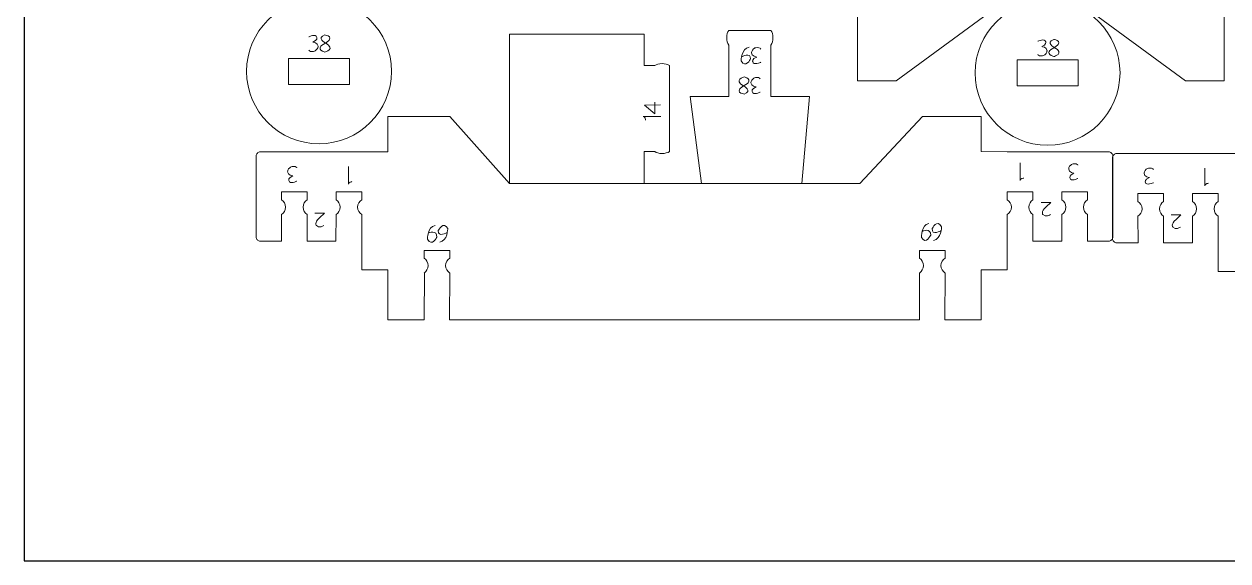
# Model space of a CAD drawing. Header units: centimetres. Extents: x -25 to 25, y -32.5 to 32.5.
# Drawn here: x -25 to -10.72, y -32.5 to -26.13 of the extents above; entities that cross this region are included whole.
import ezdxf

# ---------------------------------------------------------------- set-up
doc = ezdxf.new("R2010")
doc.units = ezdxf.units.CM
doc.header["$MEASUREMENT"] = 0
doc.layers.add('Capa 1', color=7, linetype='Continuous')

msp = doc.modelspace()

# ---------------------------------------------------------------- linework, layer by layer
at = {"layer": 'Capa 1', "color": 254}
msp.add_lwpolyline([(-25, -32.5), (25, -32.5), (25, 32.5), (-25, 32.5), (-25, -32.5)], close=True, dxfattribs=at)
at = {"layer": 'Capa 1', "color": 250, "lineweight": 20}
msp.add_ellipse((-12.85753, -26.70579), major_axis=(0, 0.85927), ratio=1, dxfattribs=at)
for points, knots in [([(-12.93776, -25.53938), (-12.93776, -25.53938), (-14.65394, -26.79951), (-14.65394, -26.79951), (-14.65394, -26.79951), (-14.65394, -26.79951), (-15.11385, -26.80026), (-15.11385, -26.80026), (-15.11385, -26.80026), (-15.11385, -26.80026), (-15.11385, -24.92117), (-15.11385, -24.92117), (-15.11385, -24.92117), (-15.11385, -24.92117), (-15.85101, -24.92117), (-15.85101, -24.92117), (-15.85101, -24.92117), (-15.85101, -24.92117), (-15.85101, -23.51937), (-15.85101, -23.51937), (-15.85101, -23.51937), (-15.85101, -23.51937), (-15.41408, -23.51886), (-15.41408, -23.51886), (-15.41408, -23.51886), (-15.41408, -23.51886), (-15.41408, -24.09512), (-15.41408, -24.09512), (-15.41408, -24.09512), (-15.41408, -24.09512), (-15.11385, -24.09512), (-15.11385, -24.09512), (-15.11385, -24.09512), (-15.11385, -24.09512), (-15.11385, -14.48245), (-15.11385, -14.48245), (-15.11385, -14.48245), (-15.11385, -14.48245), (-15.85581, -14.48334), (-15.85581, -14.48334), (-15.85581, -14.48334), (-15.85581, -14.48334), (-15.85745, -13.09137), (-15.85745, -13.09137), (-15.85745, -13.09137), (-15.85745, -13.09137), (-15.41408, -13.09087), (-15.41408, -13.09087), (-15.41408, -13.09087), (-15.41408, -13.09087), (-15.41408, -13.69333), (-15.41408, -13.69333), (-15.41408, -13.69333), (-15.41408, -13.69333), (-15.11385, -13.69333), (-15.11385, -13.69333), (-15.11385, -13.69333), (-15.11385, -13.69333), (-15.11391, -4.35963), (-15.11391, -4.35963), (-15.11391, -4.35963), (-15.11391, -4.35963), (-15.85101, -4.36051), (-15.85101, -4.36051), (-15.85101, -4.36051), (-15.85101, -4.36051), (-15.85101, -2.93642), (-15.85101, -2.93642), (-15.85101, -2.93642), (-15.85101, -2.93642), (-15.41408, -2.93593), (-15.41408, -2.93593)], [0, 0, 0, 0, 0.05263158, 0.05263158, 0.05263158, 0.05263158, 0.10526316, 0.10526316, 0.10526316, 0.10526316, 0.15789474, 0.15789474, 0.15789474, 0.15789474, 0.21052632, 0.21052632, 0.21052632, 0.21052632, 0.26315789, 0.26315789, 0.26315789, 0.26315789, 0.31578947, 0.31578947, 0.31578947, 0.31578947, 0.36842105, 0.36842105, 0.36842105, 0.36842105, 0.42105263, 0.42105263, 0.42105263, 0.42105263, 0.47368421, 0.47368421, 0.47368421, 0.47368421, 0.52631579, 0.52631579, 0.52631579, 0.52631579, 0.57894737, 0.57894737, 0.57894737, 0.57894737, 0.63157895, 0.63157895, 0.63157895, 0.63157895, 0.68421053, 0.68421053, 0.68421053, 0.68421053, 0.73684211, 0.73684211, 0.73684211, 0.73684211, 0.78947368, 0.78947368, 0.78947368, 0.78947368, 0.84210526, 0.84210526, 0.84210526, 0.84210526, 0.89473684, 0.89473684, 0.89473684, 0.89473684, 1, 1, 1, 1]), ([(-10.76167, -2.93555), (-10.76167, -2.93555), (-11.21533, -2.93501), (-11.21533, -2.93501), (-11.21533, -2.93501), (-11.21533, -2.93501), (-12.93776, -4.34878), (-12.93776, -4.34878), (-12.93776, -4.34878), (-12.93776, -4.34878), (-12.93776, -25.53938), (-12.93776, -25.53938), (-12.93776, -25.53938), (-12.93776, -25.53938), (-11.22158, -26.79951), (-11.22158, -26.79951), (-11.22158, -26.79951), (-11.22158, -26.79951), (-10.76167, -26.80026), (-10.76167, -26.80026), (-10.76167, -26.80026), (-10.76167, -26.80026), (-10.76167, -24.92117), (-10.76167, -24.92117), (-10.76167, -24.92117), (-10.76167, -24.92117), (-10.02451, -24.92117), (-10.02451, -24.92117), (-10.02451, -24.92117), (-10.02451, -24.92117), (-10.02451, -23.51937), (-10.02451, -23.51937), (-10.02451, -23.51937), (-10.02451, -23.51937), (-10.46144, -23.51886), (-10.46144, -23.51886), (-10.46144, -23.51886), (-10.46144, -23.51886), (-10.46144, -24.09512), (-10.46144, -24.09512), (-10.46144, -24.09512), (-10.46144, -24.09512), (-10.76167, -24.09512), (-10.76167, -24.09512), (-10.76167, -24.09512), (-10.76167, -24.09512), (-10.76167, -14.48245), (-10.76167, -14.48245), (-10.76167, -14.48245), (-10.76167, -14.48245), (-10.01971, -14.48334), (-10.01971, -14.48334), (-10.01971, -14.48334), (-10.01971, -14.48334), (-10.01807, -13.09137), (-10.01807, -13.09137), (-10.01807, -13.09137), (-10.01807, -13.09137), (-10.46144, -13.09087), (-10.46144, -13.09087), (-10.46144, -13.09087), (-10.46144, -13.09087), (-10.46144, -13.69333), (-10.46144, -13.69333), (-10.46144, -13.69333), (-10.46144, -13.69333), (-10.76167, -13.69333), (-10.76167, -13.69333), (-10.76167, -13.69333), (-10.76167, -13.69333), (-10.76161, -4.35963), (-10.76161, -4.35963), (-10.76161, -4.35963), (-10.76161, -4.35963), (-10.02451, -4.36051), (-10.02451, -4.36051), (-10.02451, -4.36051), (-10.02451, -4.36051), (-10.02451, -2.93642), (-10.02451, -2.93642), (-10.02451, -2.93642), (-10.02451, -2.93642), (-10.46144, -2.93593), (-10.46144, -2.93593)], [0, 0, 0, 0, 0.04545455, 0.04545455, 0.04545455, 0.04545455, 0.09090909, 0.09090909, 0.09090909, 0.09090909, 0.13636364, 0.13636364, 0.13636364, 0.13636364, 0.18181818, 0.18181818, 0.18181818, 0.18181818, 0.22727273, 0.22727273, 0.22727273, 0.22727273, 0.27272727, 0.27272727, 0.27272727, 0.27272727, 0.31818182, 0.31818182, 0.31818182, 0.31818182, 0.36363636, 0.36363636, 0.36363636, 0.36363636, 0.40909091, 0.40909091, 0.40909091, 0.40909091, 0.45454545, 0.45454545, 0.45454545, 0.45454545, 0.5, 0.5, 0.5, 0.5, 0.54545455, 0.54545455, 0.54545455, 0.54545455, 0.59090909, 0.59090909, 0.59090909, 0.59090909, 0.63636364, 0.63636364, 0.63636364, 0.63636364, 0.68181818, 0.68181818, 0.68181818, 0.68181818, 0.72727273, 0.72727273, 0.72727273, 0.72727273, 0.77272727, 0.77272727, 0.77272727, 0.77272727, 0.81818182, 0.81818182, 0.81818182, 0.81818182, 0.86363636, 0.86363636, 0.86363636, 0.86363636, 0.90909091, 0.90909091, 0.90909091, 0.90909091, 1, 1, 1, 1]), ([(-21.50059, -25.82886), (-21.02603, -25.82886), (-20.64132, -26.21357), (-20.64132, -26.68813), (-20.64132, -26.68813), (-20.64132, -27.16269), (-21.02603, -27.5474), (-21.50059, -27.5474), (-21.50059, -27.5474), (-21.97515, -27.5474), (-22.35986, -27.16269), (-22.35986, -26.68813), (-22.35986, -26.68813), (-22.35986, -26.21357), (-21.97515, -25.82886), (-21.50059, -25.82886)], [0, 0, 0, 0, 0.2, 0.2, 0.2, 0.2, 0.4, 0.4, 0.4, 0.4, 0.6, 0.6, 0.6, 0.6, 1, 1, 1, 1]), ([(-19.24305, -28.0185), (-19.24305, -28.0185), (-19.24305, -26.24644), (-19.24305, -26.24644), (-19.24305, -26.24644), (-19.24305, -26.24644), (-17.64475, -26.24644), (-17.64475, -26.24644), (-17.64475, -26.24644), (-17.64475, -26.24644), (-17.64475, -26.61854), (-17.64475, -26.61854), (-17.64475, -26.61854), (-17.64475, -26.61854), (-17.51807, -26.61854), (-17.51807, -26.61854)], [0, 0, 0, 0, 0.2, 0.2, 0.2, 0.2, 0.4, 0.4, 0.4, 0.4, 0.6, 0.6, 0.6, 0.6, 1, 1, 1, 1]), ([(-16.64059, -26.37489), (-16.65486, -26.35658), (-16.66431, -26.32457), (-16.66431, -26.28815), (-16.66431, -26.28815), (-16.66431, -26.25173), (-16.65486, -26.21971), (-16.64059, -26.2014)], [0, 0, 0, 0, 0.33333333, 0.33333333, 0.33333333, 0.33333333, 1, 1, 1, 1]), ([(-16.13935, -26.37489), (-16.12508, -26.35658), (-16.11563, -26.32457), (-16.11563, -26.28815), (-16.11563, -26.28815), (-16.11563, -26.25173), (-16.12508, -26.21971), (-16.13935, -26.2014)], [0, 0, 0, 0, 0.33333333, 0.33333333, 0.33333333, 0.33333333, 1, 1, 1, 1]), ([(-16.96306, -28.0185), (-16.96306, -28.0185), (-17.09933, -26.98527), (-17.09933, -26.98527), (-17.09933, -26.98527), (-17.09933, -26.98527), (-16.64059, -26.98527), (-16.64059, -26.98527), (-16.64059, -26.98527), (-16.64059, -26.98527), (-16.64059, -26.37489), (-16.64059, -26.37489)], [0, 0, 0, 0, 0.25, 0.25, 0.25, 0.25, 0.5, 0.5, 0.5, 0.5, 1, 1, 1, 1]), ([(-16.13935, -26.37489), (-16.13935, -26.37489), (-16.13935, -26.98527), (-16.13935, -26.98527), (-16.13935, -26.98527), (-16.13935, -26.98527), (-15.68065, -26.98527), (-15.68065, -26.98527), (-15.68065, -26.98527), (-15.68065, -26.98527), (-15.77412, -28.0185), (-15.77412, -28.0185)], [0, 0, 0, 0, 0.25, 0.25, 0.25, 0.25, 0.5, 0.5, 0.5, 0.5, 1, 1, 1, 1]), ([(-21.86149, -26.84313), (-21.86149, -26.84313), (-21.1397, -26.84313), (-21.1397, -26.84313), (-21.1397, -26.84313), (-21.1397, -26.84313), (-21.1397, -26.53313), (-21.1397, -26.53313), (-21.1397, -26.53313), (-21.1397, -26.53313), (-21.86149, -26.53313), (-21.86149, -26.53313), (-21.86149, -26.53313), (-21.86149, -26.53313), (-21.86149, -26.84313), (-21.86149, -26.84313)], [0, 0, 0, 0, 0.2, 0.2, 0.2, 0.2, 0.4, 0.4, 0.4, 0.4, 0.6, 0.6, 0.6, 0.6, 1, 1, 1, 1]), ([(-13.21843, -26.86079), (-13.21843, -26.86079), (-12.49663, -26.86079), (-12.49663, -26.86079), (-12.49663, -26.86079), (-12.49663, -26.86079), (-12.49663, -26.55079), (-12.49663, -26.55079), (-12.49663, -26.55079), (-12.49663, -26.55079), (-13.21843, -26.55079), (-13.21843, -26.55079), (-13.21843, -26.55079), (-13.21843, -26.55079), (-13.21843, -26.86079), (-13.21843, -26.86079)], [0, 0, 0, 0, 0.2, 0.2, 0.2, 0.2, 0.4, 0.4, 0.4, 0.4, 0.6, 0.6, 0.6, 0.6, 1, 1, 1, 1]), ([(-17.34456, -26.61854), (-17.36287, -26.60427), (-17.39488, -26.59482), (-17.4313, -26.59482), (-17.4313, -26.59482), (-17.46772, -26.59482), (-17.49974, -26.60427), (-17.51805, -26.61854)], [0, 0, 0, 0, 0.33333333, 0.33333333, 0.33333333, 0.33333333, 1, 1, 1, 1]), ([(-21.94576, -28.38844), (-21.94576, -28.38844), (-21.94446, -28.70438), (-21.94446, -28.70438), (-21.94446, -28.70438), (-21.94446, -28.70438), (-22.19699, -28.70438), (-22.19699, -28.70438), (-22.19699, -28.70438), (-22.2104, -28.70438), (-22.22323, -28.69905), (-22.23271, -28.68961), (-22.23271, -28.68961), (-22.24218, -28.68018), (-22.24749, -28.66724), (-22.24751, -28.65386), (-22.24751, -28.65386), (-22.24751, -28.65386), (-22.24751, -27.69425), (-22.24751, -27.69425), (-22.24751, -27.69425), (-22.24751, -27.68085), (-22.24214, -27.66798), (-22.23275, -27.65854), (-22.23275, -27.65854), (-22.22335, -27.6491), (-22.2104, -27.64373), (-22.19699, -27.64373), (-22.19699, -27.64373), (-22.19699, -27.64373), (-20.68352, -27.64373), (-20.68352, -27.64373), (-20.68352, -27.64373), (-20.68352, -27.64373), (-20.68352, -27.2254), (-20.68352, -27.2254)], [0, 0, 0, 0, 0.1, 0.1, 0.1, 0.1, 0.2, 0.2, 0.2, 0.2, 0.3, 0.3, 0.3, 0.3, 0.4, 0.4, 0.4, 0.4, 0.5, 0.5, 0.5, 0.5, 0.6, 0.6, 0.6, 0.6, 0.7, 0.7, 0.7, 0.7, 0.8, 0.8, 0.8, 0.8, 1, 1, 1, 1]), ([(-13.64704, -27.63991), (-13.64704, -27.63991), (-13.64704, -27.2254), (-13.64704, -27.2254), (-13.64704, -27.2254), (-13.64704, -27.2254), (-14.34224, -27.2254), (-14.34224, -27.2254), (-14.34224, -27.2254), (-14.34224, -27.2254), (-15.08479, -28.0185), (-15.08479, -28.0185), (-15.08479, -28.0185), (-15.08479, -28.0185), (-19.24305, -28.0185), (-19.24305, -28.0185), (-19.24305, -28.0185), (-19.24305, -28.0185), (-19.95034, -27.2254), (-19.95034, -27.2254), (-19.95034, -27.2254), (-19.95034, -27.2254), (-20.68352, -27.2254), (-20.68352, -27.2254)], [0, 0, 0, 0, 0.14285714, 0.14285714, 0.14285714, 0.14285714, 0.28571429, 0.28571429, 0.28571429, 0.28571429, 0.42857143, 0.42857143, 0.42857143, 0.42857143, 0.57142857, 0.57142857, 0.57142857, 0.57142857, 0.71428571, 0.71428571, 0.71428571, 0.71428571, 1, 1, 1, 1]), ([(-11.78515, -28.40779), (-11.78515, -28.40779), (-11.78385, -28.72373), (-11.78385, -28.72373), (-11.78385, -28.72373), (-11.78385, -28.72373), (-12.03638, -28.72373), (-12.03638, -28.72373), (-12.03638, -28.72373), (-12.04979, -28.72373), (-12.06262, -28.7184), (-12.0721, -28.70896), (-12.0721, -28.70896), (-12.08157, -28.69953), (-12.08688, -28.68659), (-12.0869, -28.67321), (-12.0869, -28.67321), (-12.0869, -28.67321), (-12.0869, -27.7136), (-12.0869, -27.7136), (-12.0869, -27.7136), (-12.0869, -27.7002), (-12.08153, -27.68733), (-12.07214, -27.67789), (-12.07214, -27.67789), (-12.06274, -27.66845), (-12.04979, -27.66308), (-12.03638, -27.66308), (-12.03638, -27.66308), (-12.03638, -27.66308), (-10.52291, -27.66308), (-10.52291, -27.66308), (-10.52291, -27.66308), (-10.52291, -27.66308), (-10.52291, -27.24475), (-10.52291, -27.24475)], [0, 0, 0, 0, 0.1, 0.1, 0.1, 0.1, 0.2, 0.2, 0.2, 0.2, 0.3, 0.3, 0.3, 0.3, 0.4, 0.4, 0.4, 0.4, 0.5, 0.5, 0.5, 0.5, 0.6, 0.6, 0.6, 0.6, 0.7, 0.7, 0.7, 0.7, 0.8, 0.8, 0.8, 0.8, 1, 1, 1, 1]), ([(-17.51807, -27.63954), (-17.51807, -27.63954), (-17.64475, -27.63954), (-17.64475, -27.63954), (-17.64475, -27.63954), (-17.64475, -27.63954), (-17.64475, -28.0185), (-17.64475, -28.0185)], [0, 0, 0, 0, 0.33333333, 0.33333333, 0.33333333, 0.33333333, 1, 1, 1, 1]), ([(-17.34456, -27.63954), (-17.36287, -27.65381), (-17.39488, -27.66326), (-17.4313, -27.66326), (-17.4313, -27.66326), (-17.46772, -27.66326), (-17.49974, -27.65381), (-17.51805, -27.63954)], [0, 0, 0, 0, 0.33333333, 0.33333333, 0.33333333, 0.33333333, 1, 1, 1, 1]), ([(-12.3848, -28.38844), (-12.3848, -28.38844), (-12.38609, -28.70438), (-12.38609, -28.70438), (-12.38609, -28.70438), (-12.38609, -28.70438), (-12.13356, -28.70438), (-12.13356, -28.70438), (-12.13356, -28.70438), (-12.12016, -28.70438), (-12.10732, -28.69905), (-12.09785, -28.68961), (-12.09785, -28.68961), (-12.08838, -28.68018), (-12.08306, -28.66724), (-12.08304, -28.65386), (-12.08304, -28.65386), (-12.08304, -28.65386), (-12.08304, -27.69425), (-12.08304, -27.69425), (-12.08304, -27.69425), (-12.08304, -27.68085), (-12.08842, -27.66798), (-12.09781, -27.65854), (-12.09781, -27.65854), (-12.1072, -27.6491), (-12.12016, -27.64373), (-12.13356, -27.64373), (-12.13356, -27.64373), (-12.13356, -27.64373), (-13.33567, -27.64373), (-13.33567, -27.64373), (-13.33567, -27.64373), (-13.33567, -27.64373), (-13.64704, -27.63991), (-13.64704, -27.63991)], [0, 0, 0, 0, 0.1, 0.1, 0.1, 0.1, 0.2, 0.2, 0.2, 0.2, 0.3, 0.3, 0.3, 0.3, 0.4, 0.4, 0.4, 0.4, 0.5, 0.5, 0.5, 0.5, 0.6, 0.6, 0.6, 0.6, 0.7, 0.7, 0.7, 0.7, 0.8, 0.8, 0.8, 0.8, 1, 1, 1, 1]), ([(-21.6414, -28.21218), (-21.6414, -28.21218), (-21.64129, -28.11967), (-21.64129, -28.11967), (-21.64129, -28.11967), (-21.64129, -28.11967), (-21.94576, -28.11967), (-21.94576, -28.11967), (-21.94576, -28.11967), (-21.94576, -28.11967), (-21.94576, -28.21221), (-21.94576, -28.21221)], [0, 0, 0, 0, 0.25, 0.25, 0.25, 0.25, 0.5, 0.5, 0.5, 0.5, 1, 1, 1, 1]), ([(-20.995, -28.21218), (-20.995, -28.21218), (-20.99489, -28.11967), (-20.99489, -28.11967), (-20.99489, -28.11967), (-20.99489, -28.11967), (-21.29936, -28.11967), (-21.29936, -28.11967), (-21.29936, -28.11967), (-21.29936, -28.11967), (-21.29936, -28.21221), (-21.29936, -28.21221)], [0, 0, 0, 0, 0.25, 0.25, 0.25, 0.25, 0.5, 0.5, 0.5, 0.5, 1, 1, 1, 1]), ([(-13.33556, -28.21218), (-13.33556, -28.21218), (-13.33567, -28.11967), (-13.33567, -28.11967), (-13.33567, -28.11967), (-13.33567, -28.11967), (-13.0312, -28.11967), (-13.0312, -28.11967), (-13.0312, -28.11967), (-13.0312, -28.11967), (-13.0312, -28.21221), (-13.0312, -28.21221)], [0, 0, 0, 0, 0.25, 0.25, 0.25, 0.25, 0.5, 0.5, 0.5, 0.5, 1, 1, 1, 1]), ([(-12.68915, -28.21218), (-12.68915, -28.21218), (-12.68927, -28.11967), (-12.68927, -28.11967), (-12.68927, -28.11967), (-12.68927, -28.11967), (-12.3848, -28.11967), (-12.3848, -28.11967), (-12.3848, -28.11967), (-12.3848, -28.11967), (-12.3848, -28.21221), (-12.3848, -28.21221)], [0, 0, 0, 0, 0.25, 0.25, 0.25, 0.25, 0.5, 0.5, 0.5, 0.5, 1, 1, 1, 1]), ([(-21.94576, -28.38844), (-21.91677, -28.36983), (-21.89756, -28.3373), (-21.89756, -28.30031), (-21.89756, -28.30031), (-21.89756, -28.26331), (-21.91677, -28.23079), (-21.94576, -28.21218)], [0, 0, 0, 0, 0.33333333, 0.33333333, 0.33333333, 0.33333333, 1, 1, 1, 1]), ([(-21.6414, -28.38844), (-21.67039, -28.36983), (-21.6896, -28.3373), (-21.6896, -28.30031), (-21.6896, -28.30031), (-21.6896, -28.26331), (-21.67039, -28.23079), (-21.6414, -28.21218)], [0, 0, 0, 0, 0.33333333, 0.33333333, 0.33333333, 0.33333333, 1, 1, 1, 1]), ([(-21.29936, -28.38844), (-21.27037, -28.36983), (-21.25116, -28.3373), (-21.25116, -28.30031), (-21.25116, -28.30031), (-21.25116, -28.26331), (-21.27037, -28.23079), (-21.29936, -28.21218)], [0, 0, 0, 0, 0.33333333, 0.33333333, 0.33333333, 0.33333333, 1, 1, 1, 1]), ([(-20.995, -28.38844), (-21.02399, -28.36983), (-21.0432, -28.3373), (-21.0432, -28.30031), (-21.0432, -28.30031), (-21.0432, -28.26331), (-21.02399, -28.23079), (-20.995, -28.21218)], [0, 0, 0, 0, 0.33333333, 0.33333333, 0.33333333, 0.33333333, 1, 1, 1, 1]), ([(-13.33556, -28.38844), (-13.30657, -28.36983), (-13.28736, -28.3373), (-13.28736, -28.30031), (-13.28736, -28.30031), (-13.28736, -28.26331), (-13.30657, -28.23079), (-13.33556, -28.21218)], [0, 0, 0, 0, 0.33333333, 0.33333333, 0.33333333, 0.33333333, 1, 1, 1, 1]), ([(-13.0312, -28.38844), (-13.06019, -28.36983), (-13.0794, -28.3373), (-13.0794, -28.30031), (-13.0794, -28.30031), (-13.0794, -28.26331), (-13.06019, -28.23079), (-13.0312, -28.21218)], [0, 0, 0, 0, 0.33333333, 0.33333333, 0.33333333, 0.33333333, 1, 1, 1, 1]), ([(-12.68915, -28.38844), (-12.66017, -28.36983), (-12.64096, -28.3373), (-12.64096, -28.30031), (-12.64096, -28.30031), (-12.64096, -28.26331), (-12.66017, -28.23079), (-12.68915, -28.21218)], [0, 0, 0, 0, 0.33333333, 0.33333333, 0.33333333, 0.33333333, 1, 1, 1, 1]), ([(-12.3848, -28.38844), (-12.41379, -28.36983), (-12.433, -28.3373), (-12.433, -28.30031), (-12.433, -28.30031), (-12.433, -28.26331), (-12.41379, -28.23079), (-12.3848, -28.21218)], [0, 0, 0, 0, 0.33333333, 0.33333333, 0.33333333, 0.33333333, 1, 1, 1, 1]), ([(-11.48079, -28.23153), (-11.48079, -28.23153), (-11.48068, -28.13902), (-11.48068, -28.13902), (-11.48068, -28.13902), (-11.48068, -28.13902), (-11.78515, -28.13902), (-11.78515, -28.13902), (-11.78515, -28.13902), (-11.78515, -28.13902), (-11.78515, -28.23156), (-11.78515, -28.23156)], [0, 0, 0, 0, 0.25, 0.25, 0.25, 0.25, 0.5, 0.5, 0.5, 0.5, 1, 1, 1, 1]), ([(-11.78515, -28.40779), (-11.75616, -28.38918), (-11.73695, -28.35665), (-11.73695, -28.31966), (-11.73695, -28.31966), (-11.73695, -28.28266), (-11.75616, -28.25014), (-11.78515, -28.23153)], [0, 0, 0, 0, 0.33333333, 0.33333333, 0.33333333, 0.33333333, 1, 1, 1, 1]), ([(-11.48079, -28.40779), (-11.50978, -28.38918), (-11.52899, -28.35665), (-11.52899, -28.31966), (-11.52899, -28.31966), (-11.52899, -28.28266), (-11.50978, -28.25014), (-11.48079, -28.23153)], [0, 0, 0, 0, 0.33333333, 0.33333333, 0.33333333, 0.33333333, 1, 1, 1, 1]), ([(-10.83439, -28.23153), (-10.83439, -28.23153), (-10.83428, -28.13902), (-10.83428, -28.13902), (-10.83428, -28.13902), (-10.83428, -28.13902), (-11.13875, -28.13902), (-11.13875, -28.13902), (-11.13875, -28.13902), (-11.13875, -28.13902), (-11.13875, -28.23156), (-11.13875, -28.23156)], [0, 0, 0, 0, 0.25, 0.25, 0.25, 0.25, 0.5, 0.5, 0.5, 0.5, 1, 1, 1, 1]), ([(-11.13875, -28.40779), (-11.10976, -28.38918), (-11.09055, -28.35665), (-11.09055, -28.31966), (-11.09055, -28.31966), (-11.09055, -28.28266), (-11.10976, -28.25014), (-11.13875, -28.23153)], [0, 0, 0, 0, 0.33333333, 0.33333333, 0.33333333, 0.33333333, 1, 1, 1, 1]), ([(-10.83439, -28.40779), (-10.86338, -28.38918), (-10.88259, -28.35665), (-10.88259, -28.31966), (-10.88259, -28.31966), (-10.88259, -28.28266), (-10.86338, -28.25014), (-10.83439, -28.23153)], [0, 0, 0, 0, 0.33333333, 0.33333333, 0.33333333, 0.33333333, 1, 1, 1, 1]), ([(-21.29936, -28.38844), (-21.29936, -28.38844), (-21.29957, -28.70438), (-21.29957, -28.70438), (-21.29957, -28.70438), (-21.29957, -28.70438), (-21.6414, -28.70438), (-21.6414, -28.70438), (-21.6414, -28.70438), (-21.6414, -28.70438), (-21.6414, -28.38844), (-21.6414, -28.38844)], [0, 0, 0, 0, 0.25, 0.25, 0.25, 0.25, 0.5, 0.5, 0.5, 0.5, 1, 1, 1, 1]), ([(-20.68352, -29.63677), (-20.68352, -29.63677), (-20.68352, -29.04473), (-20.68352, -29.04473), (-20.68352, -29.04473), (-20.68352, -29.04473), (-20.99489, -29.04473), (-20.99489, -29.04473), (-20.99489, -29.04473), (-20.99489, -29.04473), (-20.995, -28.38844), (-20.995, -28.38844)], [0, 0, 0, 0, 0.25, 0.25, 0.25, 0.25, 0.5, 0.5, 0.5, 0.5, 1, 1, 1, 1]), ([(-13.03119, -28.38844), (-13.03119, -28.38844), (-13.03098, -28.70438), (-13.03098, -28.70438), (-13.03098, -28.70438), (-13.03098, -28.70438), (-12.68915, -28.70438), (-12.68915, -28.70438), (-12.68915, -28.70438), (-12.68915, -28.70438), (-12.68915, -28.38844), (-12.68915, -28.38844)], [0, 0, 0, 0, 0.25, 0.25, 0.25, 0.25, 0.5, 0.5, 0.5, 0.5, 1, 1, 1, 1]), ([(-11.13875, -28.40779), (-11.13875, -28.40779), (-11.13896, -28.72373), (-11.13896, -28.72373), (-11.13896, -28.72373), (-11.13896, -28.72373), (-11.48079, -28.72373), (-11.48079, -28.72373), (-11.48079, -28.72373), (-11.48079, -28.72373), (-11.48079, -28.40779), (-11.48079, -28.40779)], [0, 0, 0, 0, 0.25, 0.25, 0.25, 0.25, 0.5, 0.5, 0.5, 0.5, 1, 1, 1, 1]), ([(-10.52291, -29.65612), (-10.52291, -29.65612), (-10.52291, -29.06408), (-10.52291, -29.06408), (-10.52291, -29.06408), (-10.52291, -29.06408), (-10.83428, -29.06408), (-10.83428, -29.06408), (-10.83428, -29.06408), (-10.83428, -29.06408), (-10.83439, -28.40779), (-10.83439, -28.40779)], [0, 0, 0, 0, 0.25, 0.25, 0.25, 0.25, 0.5, 0.5, 0.5, 0.5, 1, 1, 1, 1]), ([(-19.95066, -28.90553), (-19.95066, -28.90553), (-19.95055, -28.81302), (-19.95055, -28.81302), (-19.95055, -28.81302), (-19.95055, -28.81302), (-20.25501, -28.81302), (-20.25501, -28.81302), (-20.25501, -28.81302), (-20.25501, -28.81302), (-20.25501, -28.90556), (-20.25501, -28.90556)], [0, 0, 0, 0, 0.25, 0.25, 0.25, 0.25, 0.5, 0.5, 0.5, 0.5, 1, 1, 1, 1]), ([(-14.0745, -28.90553), (-14.0745, -28.90553), (-14.07439, -28.81302), (-14.07439, -28.81302), (-14.07439, -28.81302), (-14.07439, -28.81302), (-14.37885, -28.81302), (-14.37885, -28.81302), (-14.37885, -28.81302), (-14.37885, -28.81302), (-14.37885, -28.90556), (-14.37885, -28.90556)], [0, 0, 0, 0, 0.25, 0.25, 0.25, 0.25, 0.5, 0.5, 0.5, 0.5, 1, 1, 1, 1]), ([(-20.25501, -29.08179), (-20.22602, -29.06318), (-20.20681, -29.03066), (-20.20681, -28.99366), (-20.20681, -28.99366), (-20.20681, -28.95666), (-20.22602, -28.92414), (-20.25501, -28.90553)], [0, 0, 0, 0, 0.33333333, 0.33333333, 0.33333333, 0.33333333, 1, 1, 1, 1]), ([(-19.95066, -29.08179), (-19.97965, -29.06318), (-19.99886, -29.03066), (-19.99886, -28.99366), (-19.99886, -28.99366), (-19.99886, -28.95666), (-19.97965, -28.92414), (-19.95066, -28.90553)], [0, 0, 0, 0, 0.33333333, 0.33333333, 0.33333333, 0.33333333, 1, 1, 1, 1]), ([(-14.37885, -29.08179), (-14.34986, -29.06318), (-14.33065, -29.03066), (-14.33065, -28.99366), (-14.33065, -28.99366), (-14.33065, -28.95666), (-14.34986, -28.92414), (-14.37885, -28.90553)], [0, 0, 0, 0, 0.33333333, 0.33333333, 0.33333333, 0.33333333, 1, 1, 1, 1]), ([(-14.0745, -29.08179), (-14.10348, -29.06318), (-14.12269, -29.03066), (-14.12269, -28.99366), (-14.12269, -28.99366), (-14.12269, -28.95666), (-14.10348, -28.92414), (-14.0745, -28.90553)], [0, 0, 0, 0, 0.33333333, 0.33333333, 0.33333333, 0.33333333, 1, 1, 1, 1]), ([(-14.07635, -29.63677), (-14.07635, -29.63677), (-13.64704, -29.63677), (-13.64704, -29.63677), (-13.64704, -29.63677), (-13.64704, -29.63677), (-13.64704, -29.04473), (-13.64704, -29.04473), (-13.64704, -29.04473), (-13.64704, -29.04473), (-13.33567, -29.04473), (-13.33567, -29.04473)], [0, 0, 0, 0, 0.25, 0.25, 0.25, 0.25, 0.5, 0.5, 0.5, 0.5, 1, 1, 1, 1])]:
    msp.add_open_spline(points, degree=3, knots=knots, dxfattribs=at)
at = {"layer": 'Capa 1', "color": 240, "lineweight": 20}
for points, knots in [([(-21.62196, -26.43521), (-21.62196, -26.43521), (-21.61473, -26.45369), (-21.57868, -26.45249), (-21.57868, -26.45249), (-21.55997, -26.45187), (-21.54657, -26.44518), (-21.53685, -26.43753), (-21.53685, -26.43753), (-21.51315, -26.41883), (-21.51193, -26.38979), (-21.51193, -26.38979), (-21.51193, -26.38979), (-21.51315, -26.34808), (-21.57437, -26.34004), (-21.57437, -26.34004), (-21.57437, -26.34004), (-21.51441, -26.31775), (-21.52678, -26.28562), (-21.52678, -26.28562), (-21.52678, -26.28562), (-21.53542, -26.23619), (-21.62196, -26.27818), (-21.62196, -26.27818)], [0, 0, 0, 0, 0.14285714, 0.14285714, 0.14285714, 0.14285714, 0.28571429, 0.28571429, 0.28571429, 0.28571429, 0.42857143, 0.42857143, 0.42857143, 0.42857143, 0.57142857, 0.57142857, 0.57142857, 0.57142857, 0.71428571, 0.71428571, 0.71428571, 0.71428571, 1, 1, 1, 1]), ([(-21.42576, -26.3498), (-21.42576, -26.3498), (-21.53757, -26.29609), (-21.4305, -26.25562), (-21.4305, -26.25562), (-21.4305, -26.25562), (-21.2738, -26.2768), (-21.46981, -26.37947), (-21.46981, -26.37947), (-21.46981, -26.37947), (-21.53347, -26.43484), (-21.43016, -26.45848), (-21.43016, -26.45848), (-21.43016, -26.45848), (-21.29675, -26.42718), (-21.42576, -26.3498)], [0, 0, 0, 0, 0.2, 0.2, 0.2, 0.2, 0.4, 0.4, 0.4, 0.4, 0.6, 0.6, 0.6, 0.6, 1, 1, 1, 1]), ([(-16.48864, -26.51678), (-16.48864, -26.51678), (-16.37397, -26.45199), (-16.38219, -26.54045), (-16.38219, -26.54045), (-16.38219, -26.54045), (-16.44187, -26.66008), (-16.49352, -26.56237), (-16.49352, -26.56237), (-16.49352, -26.56237), (-16.49305, -26.41724), (-16.39845, -26.40099)], [0, 0, 0, 0, 0.25, 0.25, 0.25, 0.25, 0.5, 0.5, 0.5, 0.5, 1, 1, 1, 1]), ([(-16.26116, -26.42272), (-16.26116, -26.42272), (-16.26839, -26.40424), (-16.30444, -26.40544), (-16.30444, -26.40544), (-16.32315, -26.40606), (-16.33655, -26.41275), (-16.34627, -26.4204), (-16.34627, -26.4204), (-16.36997, -26.4391), (-16.37119, -26.46814), (-16.37119, -26.46814), (-16.37119, -26.46814), (-16.36997, -26.50985), (-16.30875, -26.51789), (-16.30875, -26.51789), (-16.30875, -26.51789), (-16.36871, -26.54018), (-16.35634, -26.57231), (-16.35634, -26.57231), (-16.35634, -26.57231), (-16.3477, -26.62174), (-16.26116, -26.57975), (-16.26116, -26.57975)], [0, 0, 0, 0, 0.14285714, 0.14285714, 0.14285714, 0.14285714, 0.28571429, 0.28571429, 0.28571429, 0.28571429, 0.42857143, 0.42857143, 0.42857143, 0.42857143, 0.57142857, 0.57142857, 0.57142857, 0.57142857, 0.71428571, 0.71428571, 0.71428571, 0.71428571, 1, 1, 1, 1]), ([(-12.97444, -26.48812), (-12.97444, -26.48812), (-12.96721, -26.5066), (-12.93116, -26.5054), (-12.93116, -26.5054), (-12.91245, -26.50478), (-12.89905, -26.49809), (-12.88933, -26.49044), (-12.88933, -26.49044), (-12.86563, -26.47174), (-12.86441, -26.4427), (-12.86441, -26.4427), (-12.86441, -26.4427), (-12.86563, -26.40099), (-12.92685, -26.39295), (-12.92685, -26.39295), (-12.92685, -26.39295), (-12.86689, -26.37066), (-12.87926, -26.33853), (-12.87926, -26.33853), (-12.87926, -26.33853), (-12.8879, -26.2891), (-12.97444, -26.33109), (-12.97444, -26.33109)], [0, 0, 0, 0, 0.14285714, 0.14285714, 0.14285714, 0.14285714, 0.28571429, 0.28571429, 0.28571429, 0.28571429, 0.42857143, 0.42857143, 0.42857143, 0.42857143, 0.57142857, 0.57142857, 0.57142857, 0.57142857, 0.71428571, 0.71428571, 0.71428571, 0.71428571, 1, 1, 1, 1]), ([(-12.77824, -26.40271), (-12.77824, -26.40271), (-12.89005, -26.349), (-12.78298, -26.30853), (-12.78298, -26.30853), (-12.78298, -26.30853), (-12.62628, -26.32971), (-12.82229, -26.43238), (-12.82229, -26.43238), (-12.82229, -26.43238), (-12.88595, -26.48775), (-12.78264, -26.51139), (-12.78264, -26.51139), (-12.78264, -26.51139), (-12.64923, -26.48009), (-12.77824, -26.40271)], [0, 0, 0, 0, 0.2, 0.2, 0.2, 0.2, 0.4, 0.4, 0.4, 0.4, 0.6, 0.6, 0.6, 0.6, 1, 1, 1, 1]), ([(-16.46297, -26.86309), (-16.46297, -26.86309), (-16.35116, -26.9168), (-16.45823, -26.95727), (-16.45823, -26.95727), (-16.45823, -26.95727), (-16.61493, -26.93609), (-16.41892, -26.83342), (-16.41892, -26.83342), (-16.41892, -26.83342), (-16.35526, -26.77805), (-16.45857, -26.75441), (-16.45857, -26.75441), (-16.45857, -26.75441), (-16.59198, -26.78571), (-16.46297, -26.86309)], [0, 0, 0, 0, 0.2, 0.2, 0.2, 0.2, 0.4, 0.4, 0.4, 0.4, 0.6, 0.6, 0.6, 0.6, 1, 1, 1, 1]), ([(-16.26677, -26.77768), (-16.26677, -26.77768), (-16.274, -26.7592), (-16.31005, -26.7604), (-16.31005, -26.7604), (-16.32876, -26.76102), (-16.34216, -26.76771), (-16.35188, -26.77536), (-16.35188, -26.77536), (-16.37558, -26.79406), (-16.3768, -26.8231), (-16.3768, -26.8231), (-16.3768, -26.8231), (-16.37558, -26.86481), (-16.31436, -26.87285), (-16.31436, -26.87285), (-16.31436, -26.87285), (-16.37432, -26.89514), (-16.36195, -26.92727), (-16.36195, -26.92727), (-16.36195, -26.92727), (-16.35331, -26.9767), (-16.26677, -26.93471), (-16.26677, -26.93471)], [0, 0, 0, 0, 0.14285714, 0.14285714, 0.14285714, 0.14285714, 0.28571429, 0.28571429, 0.28571429, 0.28571429, 0.42857143, 0.42857143, 0.42857143, 0.42857143, 0.57142857, 0.57142857, 0.57142857, 0.57142857, 0.71428571, 0.71428571, 0.71428571, 0.71428571, 1, 1, 1, 1]), ([(-17.51596, -27.0534), (-17.51596, -27.0534), (-17.51539, -27.19306), (-17.51539, -27.19306), (-17.51539, -27.19306), (-17.51539, -27.19306), (-17.63943, -27.08852), (-17.63943, -27.08852), (-17.63943, -27.08852), (-17.63943, -27.08852), (-17.45153, -27.08654), (-17.45153, -27.08654)], [0, 0, 0, 0, 0.25, 0.25, 0.25, 0.25, 0.5, 0.5, 0.5, 0.5, 1, 1, 1, 1]), ([(-21.76338, -27.83375), (-21.76338, -27.83375), (-21.77061, -27.81527), (-21.80666, -27.81647), (-21.80666, -27.81647), (-21.82537, -27.81709), (-21.83877, -27.82378), (-21.84849, -27.83143), (-21.84849, -27.83143), (-21.87219, -27.85013), (-21.87341, -27.87917), (-21.87341, -27.87917), (-21.87341, -27.87917), (-21.87219, -27.92088), (-21.81097, -27.92892), (-21.81097, -27.92892), (-21.81097, -27.92892), (-21.87093, -27.95121), (-21.85856, -27.98334), (-21.85856, -27.98334), (-21.85856, -27.98334), (-21.84992, -28.03277), (-21.76338, -27.99078), (-21.76338, -27.99078)], [0, 0, 0, 0, 0.14285714, 0.14285714, 0.14285714, 0.14285714, 0.28571429, 0.28571429, 0.28571429, 0.28571429, 0.42857143, 0.42857143, 0.42857143, 0.42857143, 0.57142857, 0.57142857, 0.57142857, 0.57142857, 0.71428571, 0.71428571, 0.71428571, 0.71428571, 1, 1, 1, 1]), ([(-12.49745, -27.80198), (-12.49745, -27.80198), (-12.50468, -27.7835), (-12.54073, -27.7847), (-12.54073, -27.7847), (-12.55944, -27.78532), (-12.57284, -27.79201), (-12.58256, -27.79966), (-12.58256, -27.79966), (-12.60626, -27.81836), (-12.60748, -27.8474), (-12.60748, -27.8474), (-12.60748, -27.8474), (-12.60626, -27.88911), (-12.54504, -27.89715), (-12.54504, -27.89715), (-12.54504, -27.89715), (-12.605, -27.91944), (-12.59263, -27.95157), (-12.59263, -27.95157), (-12.59263, -27.95157), (-12.58399, -28.001), (-12.49745, -27.95901), (-12.49745, -27.95901)], [0, 0, 0, 0, 0.14285714, 0.14285714, 0.14285714, 0.14285714, 0.28571429, 0.28571429, 0.28571429, 0.28571429, 0.42857143, 0.42857143, 0.42857143, 0.42857143, 0.57142857, 0.57142857, 0.57142857, 0.57142857, 0.71428571, 0.71428571, 0.71428571, 0.71428571, 1, 1, 1, 1]), ([(-11.60277, -27.8531), (-11.60277, -27.8531), (-11.61, -27.83462), (-11.64605, -27.83582), (-11.64605, -27.83582), (-11.66476, -27.83644), (-11.67816, -27.84313), (-11.68788, -27.85078), (-11.68788, -27.85078), (-11.71158, -27.86948), (-11.7128, -27.89852), (-11.7128, -27.89852), (-11.7128, -27.89852), (-11.71158, -27.94023), (-11.65036, -27.94827), (-11.65036, -27.94827), (-11.65036, -27.94827), (-11.71032, -27.97056), (-11.69795, -28.00269), (-11.69795, -28.00269), (-11.69795, -28.00269), (-11.68931, -28.05212), (-11.60277, -28.01013), (-11.60277, -28.01013)], [0, 0, 0, 0, 0.14285714, 0.14285714, 0.14285714, 0.14285714, 0.28571429, 0.28571429, 0.28571429, 0.28571429, 0.42857143, 0.42857143, 0.42857143, 0.42857143, 0.57142857, 0.57142857, 0.57142857, 0.57142857, 0.71428571, 0.71428571, 0.71428571, 0.71428571, 1, 1, 1, 1]), ([(-12.87539, -28.29732), (-12.87539, -28.29732), (-12.81731, -28.24294), (-12.81731, -28.24294), (-12.81731, -28.24294), (-12.81731, -28.24294), (-12.93262, -28.24294), (-12.93262, -28.24294)], [0, 0, 0, 0, 0.33333333, 0.33333333, 0.33333333, 0.33333333, 1, 1, 1, 1]), ([(-21.49476, -28.42734), (-21.49476, -28.42734), (-21.43668, -28.37296), (-21.43668, -28.37296), (-21.43668, -28.37296), (-21.43668, -28.37296), (-21.552, -28.37296), (-21.552, -28.37296)], [0, 0, 0, 0, 0.33333333, 0.33333333, 0.33333333, 0.33333333, 1, 1, 1, 1]), ([(-12.82347, -28.38756), (-12.82347, -28.38756), (-12.88529, -28.42837), (-12.91245, -28.38756), (-12.91245, -28.38756), (-12.91245, -28.38756), (-12.94337, -28.35666), (-12.87539, -28.29732)], [0, 0, 0, 0, 0.33333333, 0.33333333, 0.33333333, 0.33333333, 1, 1, 1, 1]), ([(-11.33415, -28.44669), (-11.33415, -28.44669), (-11.27607, -28.39231), (-11.27607, -28.39231), (-11.27607, -28.39231), (-11.27607, -28.39231), (-11.39139, -28.39231), (-11.39139, -28.39231)], [0, 0, 0, 0, 0.33333333, 0.33333333, 0.33333333, 0.33333333, 1, 1, 1, 1]), ([(-21.44284, -28.51758), (-21.44284, -28.51758), (-21.50467, -28.55839), (-21.53183, -28.51758), (-21.53183, -28.51758), (-21.53183, -28.51758), (-21.56275, -28.48668), (-21.49476, -28.42734)], [0, 0, 0, 0, 0.33333333, 0.33333333, 0.33333333, 0.33333333, 1, 1, 1, 1]), ([(-20.20177, -28.60659), (-20.20177, -28.60659), (-20.09793, -28.56604), (-20.10288, -28.6547), (-20.10288, -28.6547), (-20.10288, -28.6547), (-20.15807, -28.77647), (-20.21333, -28.68078), (-20.21333, -28.68078), (-20.21333, -28.68078), (-20.21827, -28.53571), (-20.12436, -28.51595)], [0, 0, 0, 0, 0.25, 0.25, 0.25, 0.25, 0.5, 0.5, 0.5, 0.5, 1, 1, 1, 1]), ([(-19.97918, -28.60081), (-19.97918, -28.60081), (-20.09385, -28.6656), (-20.08563, -28.57714), (-20.08563, -28.57714), (-20.08563, -28.57714), (-20.02595, -28.45751), (-19.9743, -28.55522), (-19.9743, -28.55522), (-19.9743, -28.55522), (-19.97477, -28.70035), (-20.06937, -28.7166)], [0, 0, 0, 0, 0.25, 0.25, 0.25, 0.25, 0.5, 0.5, 0.5, 0.5, 1, 1, 1, 1]), ([(-14.34321, -28.58409), (-14.34321, -28.58409), (-14.23937, -28.54354), (-14.24432, -28.6322), (-14.24432, -28.6322), (-14.24432, -28.6322), (-14.29951, -28.75397), (-14.35477, -28.65828), (-14.35477, -28.65828), (-14.35477, -28.65828), (-14.35971, -28.51321), (-14.2658, -28.49345)], [0, 0, 0, 0, 0.25, 0.25, 0.25, 0.25, 0.5, 0.5, 0.5, 0.5, 1, 1, 1, 1]), ([(-14.12062, -28.57831), (-14.12062, -28.57831), (-14.23529, -28.6431), (-14.22707, -28.55464), (-14.22707, -28.55464), (-14.22707, -28.55464), (-14.16739, -28.43501), (-14.11574, -28.53272), (-14.11574, -28.53272), (-14.11574, -28.53272), (-14.11621, -28.67785), (-14.21081, -28.6941)], [0, 0, 0, 0, 0.25, 0.25, 0.25, 0.25, 0.5, 0.5, 0.5, 0.5, 1, 1, 1, 1]), ([(-11.28223, -28.53693), (-11.28223, -28.53693), (-11.34406, -28.57774), (-11.37122, -28.53693), (-11.37122, -28.53693), (-11.37122, -28.53693), (-11.40214, -28.50603), (-11.33415, -28.44669)], [0, 0, 0, 0, 0.33333333, 0.33333333, 0.33333333, 0.33333333, 1, 1, 1, 1])]:
    msp.add_open_spline(points, degree=3, knots=knots, dxfattribs=at)
at = {"layer": 'Capa 1', "color": 250, "lineweight": 20}
for points in [[(-16.64059, -26.20139), (-16.64059, -26.20139), (-16.13935, -26.20139), (-16.13935, -26.20139)], [(-17.34456, -26.61854), (-17.34456, -26.61854), (-17.34456, -27.63954), (-17.34456, -27.63954)], [(-13.33567, -29.04473), (-13.33567, -29.04473), (-13.33556, -28.38844), (-13.33556, -28.38844)], [(-20.2527, -29.63677), (-20.2527, -29.63677), (-20.25141, -29.07936), (-20.25141, -29.07936)], [(-19.95066, -29.08179), (-19.95066, -29.08179), (-19.95252, -29.63677), (-19.95252, -29.63677)], [(-14.37654, -29.63677), (-14.37654, -29.63677), (-14.37885, -29.08179), (-14.37885, -29.08179)], [(-14.0745, -29.08179), (-14.0745, -29.08179), (-14.07635, -29.63677), (-14.07635, -29.63677)], [(-20.68352, -29.63677), (-20.68352, -29.63677), (-20.2527, -29.63677), (-20.2527, -29.63677)], [(-19.95252, -29.63677), (-19.95252, -29.63677), (-14.37654, -29.63677), (-14.37654, -29.63677)]]:
    msp.add_open_spline(points, degree=3, dxfattribs=at)
at = {"layer": 'Capa 1', "color": 240, "lineweight": 20}
for points in [[(-17.65655, -27.22346), (-17.65655, -27.22346), (-17.44704, -27.2226), (-17.44704, -27.2226)], [(-17.62695, -27.26539), (-17.62695, -27.26539), (-17.62877, -27.22499), (-17.65655, -27.22346)], [(-21.15206, -28.02655), (-21.15206, -28.02655), (-21.15206, -27.81704), (-21.15206, -27.81704)], [(-13.18334, -27.98362), (-13.18334, -27.98362), (-13.18334, -27.77411), (-13.18334, -27.77411)], [(-10.99145, -28.0459), (-10.99145, -28.0459), (-10.99145, -27.83639), (-10.99145, -27.83639)], [(-13.14129, -27.9542), (-13.14129, -27.9542), (-13.1817, -27.95585), (-13.18334, -27.98362)], [(-21.11001, -27.99713), (-21.11001, -27.99713), (-21.15042, -27.99878), (-21.15206, -28.02655)], [(-10.9494, -28.01648), (-10.9494, -28.01648), (-10.98981, -28.01813), (-10.99145, -28.0459)]]:
    msp.add_open_spline(points, degree=3, dxfattribs=at)

doc.saveas('drawing.dxf')
